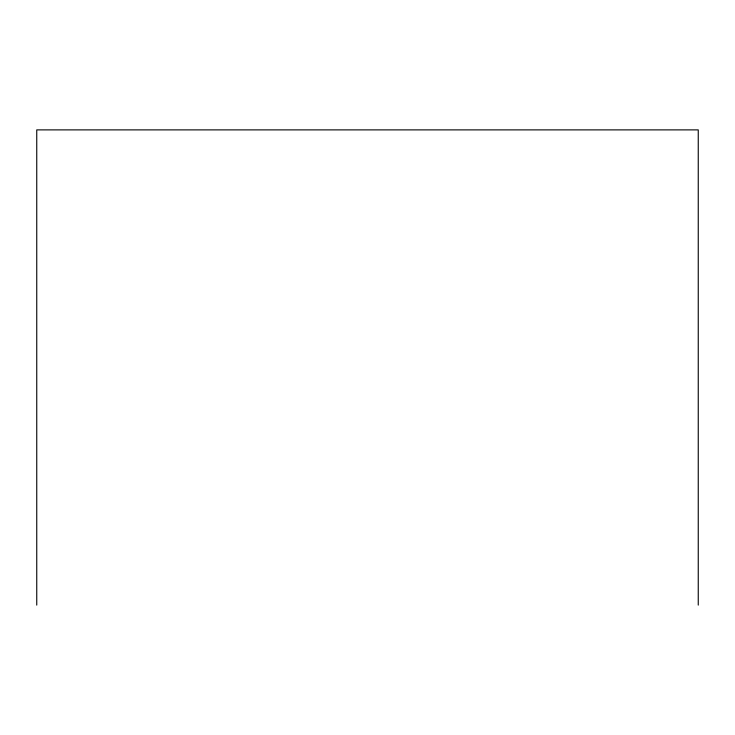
<?xml version="1.0" encoding="UTF-8"?>
<svg xmlns="http://www.w3.org/2000/svg" width="735" height="735" viewBox="0 0 735 735"><rect width="100%" height="100%" fill="white"/><g stroke="black" fill="none" stroke-linecap="round" stroke-linejoin="round"><path stroke-width="1.1" d="M698.25 605.116L698.25 129.884L36.75 129.884L36.75 605.116"/></g></svg>
